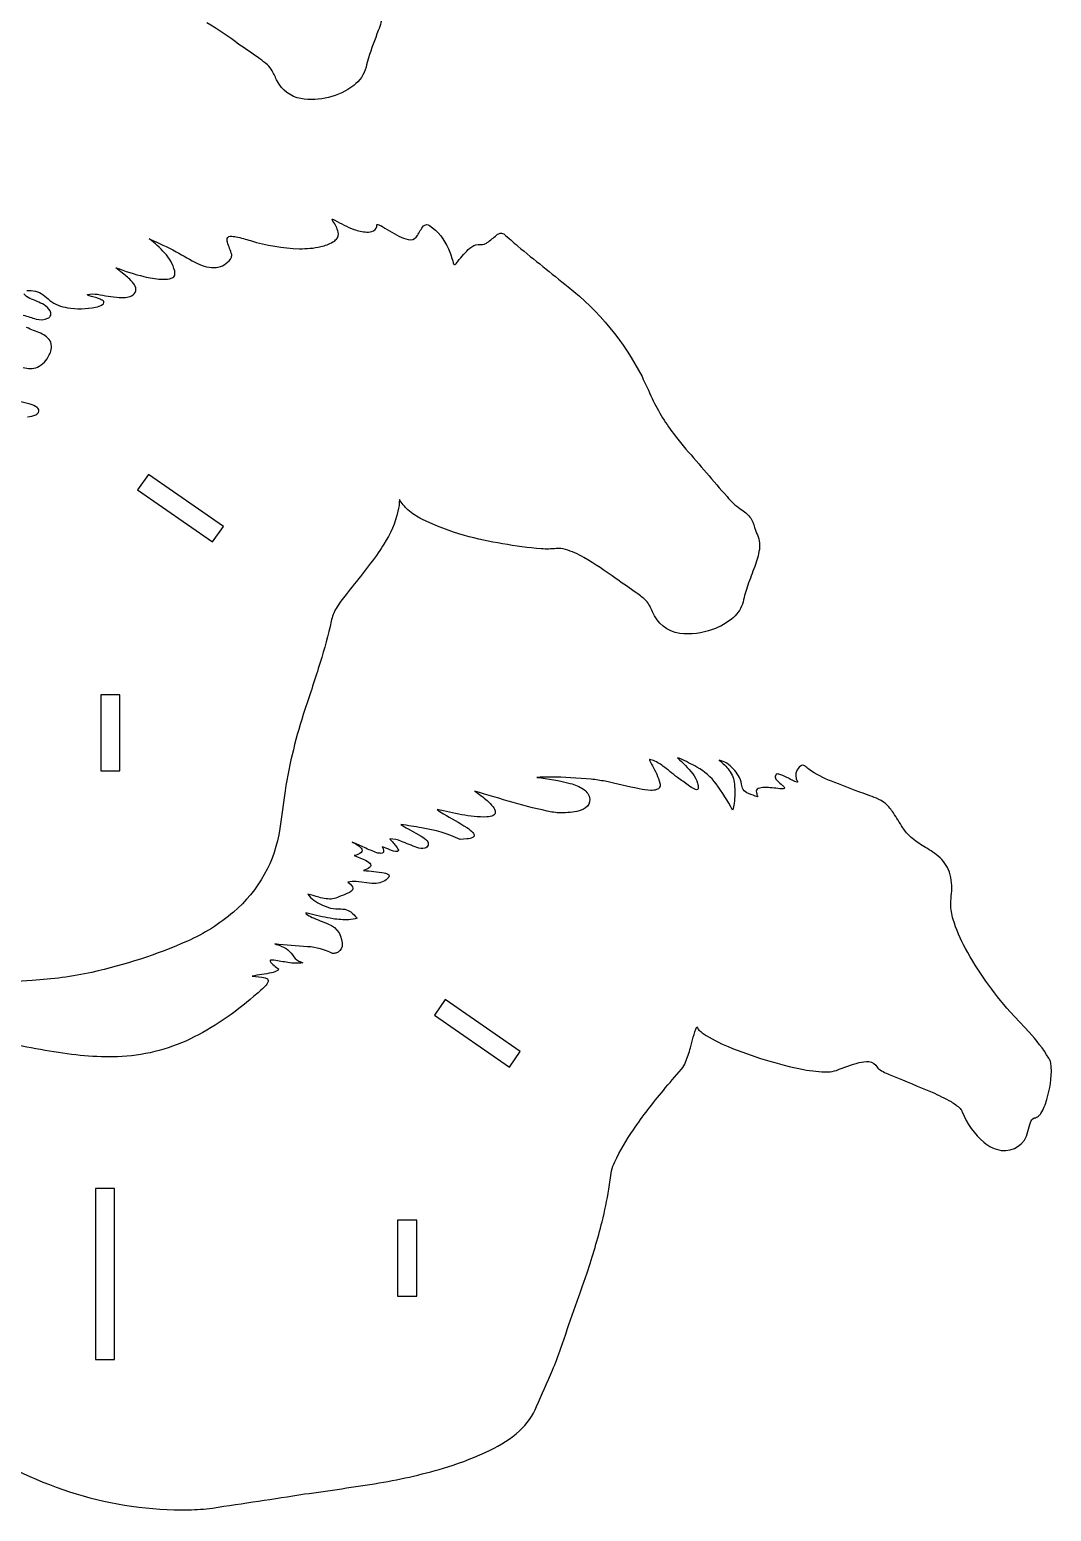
# Model space of a CAD drawing. Extents: x -17 to 110, y -12 to 93.
# Drawn here: x 82.65 to 109.53, y 19.26 to 58.25 of the extents above; entities that cross this region are included whole.
import ezdxf

# ---------------------------------------------------------------- set-up
doc = ezdxf.new("R2010")
doc.units = 0
doc.header["$MEASUREMENT"] = 0
doc.layers.get('0').update_dxf_attribs({"linetype": 'CONTINUOUS'})

msp = doc.modelspace()

# ---------------------------------------------------------------- linework, layer by layer
for points in [[(91.933, 58.661, -0.067632), (91.824, 58.227, 0.014403), (91.566, 57.509, 0.019955), (91.504, 57.263, -0.168065), (91.179, 56.785, -0.202517), (89.786, 56.437, -0.23286), (89.164, 56.902, 0.010477), (89.034, 57.167, 0.083914), (88.91, 57.324, 0.019193), (88.704, 57.488, 0.002948), (88.16, 57.865, 0.030715), (87.312, 58.433, 0.046204)], [(82.581, 51.387, -0.186777), (83.004, 51.275, -0.02424), (83.182, 51.126, 0.130276), (83.646, 50.935, 0.086555), (84.388, 50.948, 0.079177), (84.566, 51.016, 0.209394), (84.607, 51.07, 0.239226), (84.584, 51.115, 0.058865), (84.483, 51.17, 0.019518), (84.215, 51.249, -0.098523), (84.171, 51.271, -0.343301), (84.174, 51.28, -0.098484), (84.44, 51.288, 0.018002), (85.004, 51.205, 0.124855), (85.336, 51.248, 0.480976), (85.41, 51.541, 0.058956), (85.342, 51.626, 0.035816), (85.098, 51.846, -0.008385), (84.923, 51.989, 0.029282), (85.659, 51.754, 0.037364), (86.111, 51.685, 0.061821), (86.331, 51.697, 0.066981), (86.422, 51.732, 0.259611), (86.476, 51.834, 0.078992), (86.469, 51.905, 0.117333), (86.204, 52.377, 0.045163), (85.801, 52.747, -0.020159), (86.51, 52.409, 0.00905), (87.072, 52.097, 0.140381), (87.56, 51.996, 0.21881), (87.934, 52.215, 0.068974), (87.967, 52.285, 0.152527), (87.973, 52.333, -0.004456), (87.855, 52.657, -0.221827), (87.863, 52.786, -0.196112), (87.929, 52.814, -0.064343), (88.086, 52.8, -0.026667), (88.463, 52.7, 0.066542), (89.748, 52.488, 0.058193), (90.317, 52.542, 0.066776), (90.628, 52.665, 0.05342), (90.722, 52.738, 0.231183), (90.77, 52.92, 0.102205), (90.631, 53.213, -0.134891), (90.613, 53.262), (90.618, 53.265, -0.090643), (90.678, 53.243, 0.047758), (91.184, 52.997, 0.064513), (91.52, 52.926, 0.112764), (91.702, 52.961, 0.280718), (91.79, 53.117, -0.297682), (91.808, 53.127, -0.073774), (91.94, 53.067, 0.031909), (92.43, 52.788, 0.087428), (92.674, 52.725, 0.272896), (92.856, 52.833, -0.050638), (93.013, 53.086, -0.362893), (93.173, 53.101, -0.145702), (93.668, 52.484, -0.036183), (93.795, 52.12, 0.159054), (93.827, 52.068, 0.243187), (93.837, 52.07, 0.068466), (93.921, 52.153, -0.050308), (94.235, 52.504, -0.146785), (94.448, 52.602, 0.090196), (94.608, 52.61, 0.075969), (94.691, 52.649, 0.029521), (94.934, 52.846, -0.176369), (95.066, 52.897, -0.128226), (95.124, 52.877, -0.006362), (95.494, 52.556, 0.003739), (96.818, 51.488, -0.108044), (98.762, 49.121, -0.008303), (99.027, 48.548, 0.054048), (99.634, 47.566, 0.014525), (99.916, 47.216, -0.001522), (100.998, 45.964, 0.058439), (101.348, 45.639, -0.028705), (101.494, 45.542, -0.109193), (101.678, 45.29, 0.005173), (101.772, 45.007, -0.161016), (101.849, 44.577, -0.05706), (101.727, 44.128, -0.002049), (101.543, 43.633, 0.033149), (101.422, 43.195, -0.147589), (101.166, 42.785, -0.10387), (100.616, 42.468, -0.115711), (99.755, 42.365, -0.26364), (99.039, 42.934, 0.089938), (98.867, 43.227, 0.03932), (98.624, 43.425, 0.002907), (98.08, 43.8, 0.03057), (97.23, 44.365, 0.052566), (96.751, 44.575, 0.100818), (96.506, 44.597, -0.042068), (96.113, 44.591, -0.043879), (94.091, 44.942, -0.046563), (92.969, 45.371, -0.052272), (92.605, 45.615, -0.07848), (92.378, 45.892, -0.061574), (92.342, 45.58, -0.084668), (91.974, 44.715, -0.014734), (91.825, 44.488, -0.014936), (90.975, 43.393, 0.024353), (90.714, 43.021, 0.080156), (90.585, 42.688, -0.022763), (90.296, 41.599, -0.00393), (89.894, 40.362, 0.040377), (89.372, 38.227, -0.003881), (89.232, 37.228, -0.1846), (88.012, 35.033, -0.076565), (86.802, 34.267, -0.048038), (84.29, 33.447, -0.039046), (82.72, 33.233, 0.008145), (80.507, 33.056, -0.020963)], [(82.485, 50.742, 0.008322), (82.825, 50.635, 0.159989), (83.134, 50.656, 0.454305), (83.19, 50.855, 0.132084), (83.033, 51.01, 0.032328), (82.657, 51.179, -0.154478), (82.503, 51.303, -0.348708)], [(82.484, 49.365, 0.174076), (82.857, 49.372, 0.165589), (83.169, 49.692, 0.050507), (83.223, 49.832, 0.288207), (83.096, 50.169, 0.073325), (82.944, 50.262, -0.014116), (82.573, 50.415, -0.085903)], [(82.599, 48.06, 0.05601), (82.818, 48.121, 0.243836), (82.898, 48.212, 0.265565), (82.85, 48.31, 0.077449), (82.668, 48.396, -0.005662), (81.817, 48.618, -0.069674)], [(81.185, 21.012, 0.153583), (86.834, 19.304, 0.027756), (87.459, 19.352, 0.002079), (89.883, 19.721, 0.00581), (91.845, 20.012, 0.033332), (93.651, 20.433, 0.033552), (94.768, 20.872, 0.064552), (95.542, 21.381, 0.110698), (95.99, 22.022, 0.003123), (96.408, 22.975, 0.020133), (96.627, 23.556, -0.002128), (97.315, 25.54, 0.018421), (97.714, 26.885, 0.019185), (97.89, 27.741, -0.018648), (97.963, 28.222, -0.051371), (98.045, 28.459, -0.037378), (98.534, 29.304, -0.023851), (99.325, 30.342, -0.009852), (99.8, 30.898, 0.073375), (99.909, 31.083, 0.034553), (100.034, 31.463, -0.026228), (100.204, 32.016, 0.132925), (100.286, 31.905, 0.039108), (100.371, 31.838, 0.049596), (101.025, 31.497, 0.051377), (103.012, 30.891, 0.048948), (103.655, 30.828, 0.063877), (103.878, 30.866, -0.035399), (104.475, 31.073, -0.068412), (104.728, 31.097, -0.250444), (104.949, 30.948, 0.102595), (105.025, 30.882, 0.037732), (105.351, 30.721, -0.00476), (106.391, 30.292, -0.024305), (106.891, 30.045, -0.067841), (107.132, 29.862, -0.096577), (107.186, 29.773, 0.116518), (107.754, 28.975, 0.134918), (108.211, 28.761, 0.390594), (108.916, 29.255, -0.025243), (108.984, 29.5, -0.199844), (109.079, 29.615, 0.163792), (109.199, 29.67, 0.0616), (109.253, 29.733, 0.069806), (109.412, 30.1, 0.082301), (109.53, 30.957, 0.04756), (109.506, 31.097, 0.061784), (109.463, 31.188, 0.051088), (108.947, 31.872), (108.445, 32.411, -0.054218), (107.268, 34.076, -0.048918), (106.947, 34.84, -0.061289), (106.883, 35.25, -0.032733), (106.908, 35.524, 0.095817), (106.849, 36.083, 0.144381), (106.552, 36.504, 0.050689), (106.172, 36.758, -0.03778), (105.842, 36.997, -0.063984), (105.622, 37.253, 0.002447), (105.375, 37.642, 0.059855), (105.168, 37.887, 0.071079), (104.93, 38.027, 0.015825), (104.462, 38.198, 0.005039), (103.748, 38.474, -0.0646), (103.155, 38.792, -0.027554), (103.047, 38.877, 0.360503), (102.933, 38.873, 0.308229), (102.814, 38.558, 0.082346), (102.853, 38.477, -0.27212), (102.853, 38.45, -0.257239), (102.84, 38.447, -0.056424), (102.618, 38.552, 0.020483), (102.414, 38.646, 0.057837), (102.316, 38.667, 0.284132), (102.265, 38.585, 0.157778), (102.316, 38.491, 0.028305), (102.459, 38.366, -0.088737), (102.513, 38.306, -0.3749), (102.506, 38.285, -0.108573), (102.386, 38.278, 0.027384), (101.985, 38.312, 0.092988), (101.82, 38.282, 0.359128), (101.771, 38.18, 0.017607), (101.805, 38.065, -0.023953), (101.561, 38.154, -0.127402), (101.422, 38.26, -0.122746), (101.382, 38.401, 0.109028), (101.298, 38.622, 0.110401), (100.993, 38.947, 0.093668), (100.788, 39.03, -0.066924), (101.058, 38.76, -0.126755), (101.195, 38.402, -0.043125), (101.186, 37.892, -0.060647), (101.143, 37.716, 0.038289), (100.713, 38.406, 0.098612), (100.208, 38.849, 0.008085), (99.76, 39.075, 0.067276), (99.695, 39.09, -0.041285), (100.095, 38.672, -0.092867), (100.225, 38.423, -0.055337), (100.243, 38.302, -0.266115), (100.218, 38.26, -0.266115), (100.169, 38.259, -0.076746), (99.972, 38.37, 0.013032), (99.692, 38.573, 0.004934), (99.314, 38.875, 0.063887), (99.027, 39.034, 0.061865), (98.969, 39.048, 0.228316), (98.96, 39.044, 0.228316), (98.957, 39.034, 0.05765), (99.034, 38.885, -0.058282), (99.235, 38.424, -0.206078), (99.226, 38.32, -0.206078), (99.144, 38.254, -0.087196), (98.993, 38.236, -0.046519), (98.689, 38.273, 0.002434), (97.79, 38.473, 0.025583), (97.425, 38.527, 0.022575), (96.354, 38.585, 0.012708), (95.996, 38.578, -0.033707), (96.876, 38.419, -0.080578), (97.223, 38.265, -0.214232), (97.389, 38, -0.281608), (97.273, 37.773, -0.115371), (97.046, 37.68, -0.056117), (96.576, 37.644, -0.03448), (96.392, 37.665, -0.022702), (95.371, 37.915, -0.001426), (94.363, 38.213, -0.035181), (94.69, 37.965, -0.035614), (94.843, 37.804, -0.145757), (94.903, 37.662, -0.267594), (94.847, 37.577, -0.104962), (94.682, 37.537, -0.050352), (94.345, 37.55, -0.018118), (94.02, 37.595, -0.009882), (93.376, 37.731, 0.042433), (93.539, 37.616, -0.008818), (94.15, 37.26, -0.061206), (94.312, 37.128, -0.089853), (94.346, 37.066, -0.274847), (94.323, 37.008, -0.121299), (94.155, 36.956), (93.977, 36.945, 0.069334), (92.965, 37.25, -0.006414), (92.42, 37.341, 0.030572), (92.606, 37.223), (92.95, 37.033, -0.067919), (93.11, 36.911, -0.271226), (93.134, 36.794, -0.271226), (93.045, 36.716, -0.163905), (92.842, 36.731, -0.011706), (92.432, 36.893, 0.09534), (92.125, 36.96, -0.01865), (92.307, 36.746, -0.051187), (92.352, 36.665, -0.228415), (92.351, 36.64, -0.228415), (92.33, 36.625, -0.092589), (92.124, 36.672, 0.011902), (91.927, 36.751, -0.112717), (91.965, 36.633, -0.203022), (91.944, 36.592, -0.203022), (91.9, 36.578, -0.088122), (91.786, 36.595, -0.028039), (91.461, 36.729, 0.010223), (91.14, 36.873, -0.092818), (91.377, 36.716, -0.381729), (91.378, 36.604, -0.118376), (91.192, 36.522), (91.446, 36.419, -0.09391), (91.603, 36.319, -0.218862), (91.624, 36.262, -0.218862), (91.595, 36.209, -0.101608), (91.438, 36.127, -0.024151), (91.982, 36.061, -0.124351), (92.101, 36.012, -0.363467), (92.104, 35.948, -0.187431), (91.77, 35.785, -0.048914), (91.654, 35.783), (91.245, 35.837, 0.063528), (91.024, 35.824, -0.117433), (91.147, 35.697, -0.363368), (91.111, 35.579, -0.05022), (91.025, 35.527, -0.006691), (90.788, 35.436, -0.170079), (90.451, 35.383, -0.030386), (90.259, 35.423, -0.004959), (89.972, 35.508, 0.10624), (90.129, 35.347, 0.094245), (90.571, 35.14, 0.050531), (90.843, 35.118, -0.07361), (91.034, 35.078, -0.082686), (91.159, 34.986, -0.010583), (91.266, 34.871, -0.077733), (91.049, 34.83, -0.044411), (90.634, 34.858, -0.02342), (90.06, 34.979, 0.014748), (89.915, 35.014, 0.100106), (89.929, 34.99, 0.080671), (90.087, 34.893, 0.00444), (90.512, 34.718, -0.337738), (90.872, 34.129, -0.292831), (90.71, 33.955, -0.079998), (90.624, 33.945, 0.103853), (89.963, 34.121, -0.013742), (89.104, 34.195, -0.06244), (89.397, 34.074, -0.111953), (89.567, 33.904, 0.130353), (89.734, 33.745, 0.034751), (89.84, 33.697, -0.06953), (89.448, 33.705, -0.006892), (89.08, 33.767, 0.056261), (88.988, 33.767, 0.403032), (88.979, 33.741, 0.086149), (89.084, 33.627, -0.00806), (89.206, 33.528, -0.102582), (89.179, 33.498, -0.100159), (89.017, 33.435, -0.020424), (88.76, 33.39, 0.024962), (88.505, 33.344, -0.032074), (88.849, 33.302, -0.179452), (88.922, 33.256, -0.231944), (88.927, 33.202, -0.097542), (88.847, 33.082, -0.027048), (88.548, 32.816, -0.067942), (86.871, 31.691, -0.103683), (84.966, 31.228, -0.032621), (84.096, 31.252, -0.019425), (83.179, 31.37, -0.000542), (81.246, 31.725, 0.029527)]]:
    msp.add_lwpolyline(points, format="xyb")
for points in [[(87.748, 45.182), (85.776, 46.551), (85.491, 46.14), (87.462, 44.771)], [(85.022, 40.745), (84.522, 40.745), (84.522, 38.745), (85.022, 38.745)], [(95.559, 31.365), (93.588, 32.734), (93.302, 32.323), (95.274, 30.954)], [(84.888, 27.756), (84.388, 27.756), (84.388, 23.256), (84.888, 23.256)], [(92.834, 26.928), (92.334, 26.928), (92.334, 24.928), (92.834, 24.928)]]:
    msp.add_lwpolyline(points, close=True)

doc.saveas('drawing.dxf')
